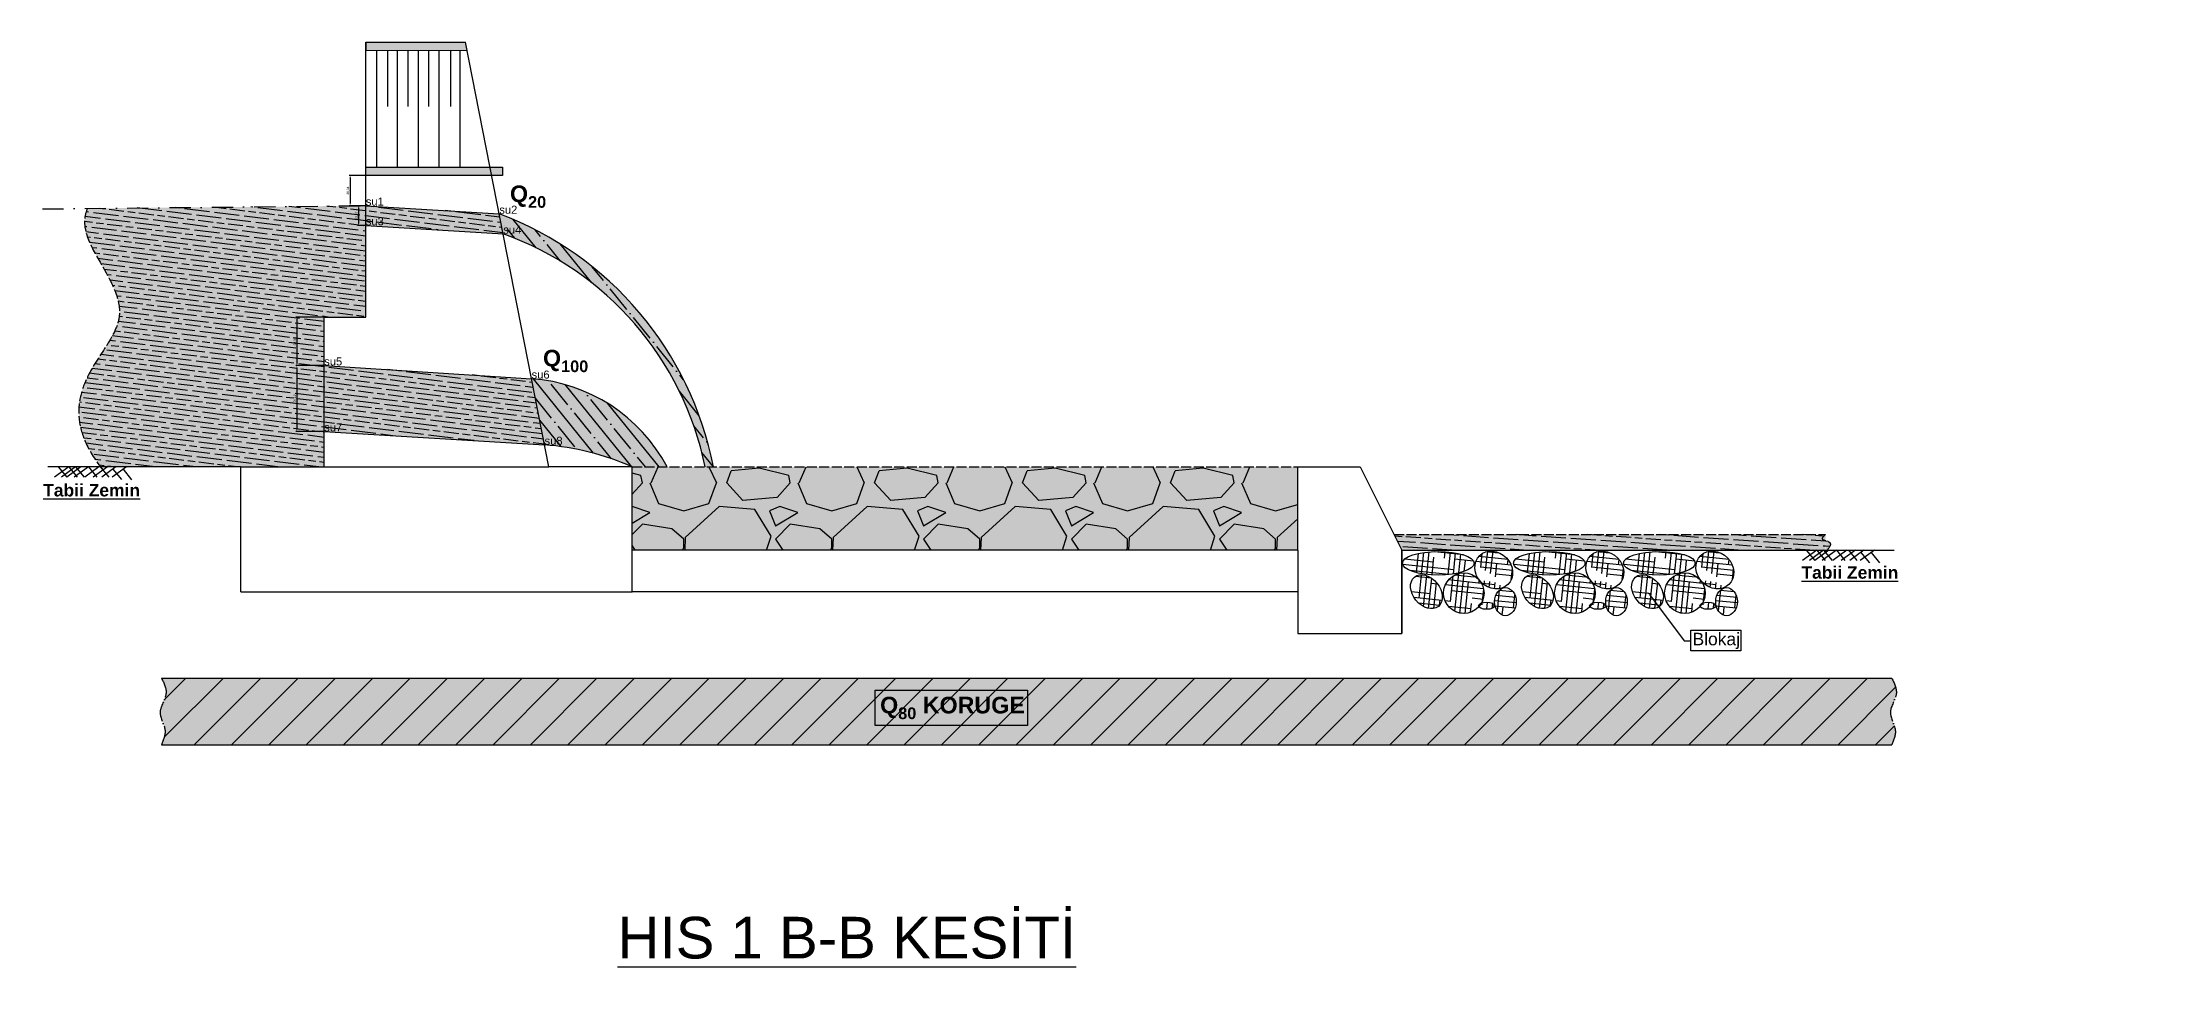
# Model space of a CAD drawing. Header units: millimetres. Extents: x -11403 to 100, y 0 to 6664.
# Drawn here: x -11237 to -8703, y 5553 to 6664 of the extents above; entities that cross this region are included whole.
import ezdxf
from ezdxf import colors
from ezdxf.entities.mleader import LeaderData, LeaderLine
from ezdxf.math import Vec2, Vec3

# ---------------------------------------------------------------- set-up
doc = ezdxf.new("R2010")
doc.units = ezdxf.units.MM
for name, pattern in [('ACAD_ISO02W100', [15, 12, -3]), ('ACAD_ISO04W100', [30, 24, -3, 0, -3]), ('DASHDOTX2', [50.8, 25.4, -12.7, 0, -12.7])]:
    doc.linetypes.add(name, pattern=pattern)
doc.styles.get("Standard").update_dxf_attribs({"font": 'arial.ttf'})
doc.dimstyles.new('ISO-25', dxfattribs={"dimtxt": 2.7855, "dimasz": 2.5, "dimexe": 1.2535, "dimexo": 0.625, "dimtad": 1, "dimtxsty": 'Standard', "dimcen": 2.5, "dimadec": 0, "dimazin": 0, "dimtfac": 1, "dimtmove": 0, "dimatfit": 3, "dimfxl": 1, "dimarcsym": 0})
pattern_1 = [(173, (-19890.50046911011, 4355.258992675015), (2.193648181292656, 17.8658307295438), [30, -6]), (173, (-19883.81397613983, 4360.483053524433), (2.193648181292656, 17.8658307295438), [18, -4.5, 9, -4.5]), (173, (-19874.14984471462, 4365.341506343634), (2.193648181292656, 17.8658307295438), [30, -6])]
pattern_2 = [(129, (-19890.50046911011, 4355.258992675015), (-19.73950742100706, -15.98473793266587), []), (129, (-19888.62308355502, 4373.121123067215), (-19.73950742100706, -15.98473793266587), [31.75, -6.35, 0, -6.35])]
pattern_3 = [(84, (-18970.4094583288, 4275.546910154542), (-3.660191068590137, 25.92461188410374), [101.5999999999999, -50.79999999999996]), (174, (-18970.4094583288, 4275.546910154542), (24.59710040060454, -8.970237002586934), [101.6, -50.8])]
pattern_4 = [(84, (-18836.95430135881, 4275.546910154542), (-3.660191068590137, 25.92461188410374), [101.5999999999999, -50.79999999999995]), (174, (-18836.95430135881, 4275.546910154542), (24.59710040060454, -8.970237002586934), [101.6, -50.8])]
pattern_5 = [(84, (-18704.70228953066, 4275.546910154542), (-3.660191068590137, 25.92461188410374), [101.5999999999999, -50.79999999999995]), (174, (-18704.70228953066, 4275.546910154542), (24.59710040060454, -8.970237002586934), [101.6, -50.8])]

# ---------------------------------------------------------------- blocks, each defined once
blk = doc.blocks.new('*D57')
at = {"color": 0, "lineweight": -2, "transparency": 16777216}
for p, q in [((-10848.7108870407, 6503.504799478004), (-10868.25435558598, 6503.504799478004)), ((-10867.00085558597, 6501.004799478004), (-10867.00085558597, 6469.669717307097)), ((-10848.7108870407, 6467.169717307097), (-10868.25435558598, 6467.169717307097))]:
    blk.add_line(p, q, dxfattribs=at)
at = {"color": 0, "lineweight": 60, "transparency": 16777216}
for points in [[(-10867.41752225264, 6501.004799478004), (-10866.58418891931, 6501.004799478004), (-10867.00085558597, 6503.504799478004)], [(-10867.41752225264, 6469.669717307097), (-10866.58418891931, 6469.669717307097), (-10867.00085558597, 6467.169717307097)]]:
    blk.add_solid(points, dxfattribs=at)
at = {"layer": 'Defpoints', "color": 0, "lineweight": 60, "transparency": 16777216}
for p in [(-10848.0858870407, 6503.504799478004), (-10867.00085558597, 6467.169717307097), (-10848.0858870407, 6467.169717307097)]:
    blk.add_point(p, dxfattribs=at)
at = {"color": 0, "lineweight": 60, "transparency": 16777216, "insert": (-10869.29981568147, 6485.337258392553), "char_height": 2.7855, "attachment_point": 5, "rotation": 90}
blk.add_mtext('36,34', dxfattribs=at)
blk = doc.blocks.new('*D58')
at = {"color": 0, "lineweight": -2, "transparency": 16777216}
for p, q in [((-10898.7108870407, 6333.547036455213), (-10932.16236397396, 6333.547036455213)), ((-10930.90886397396, 6331.047036455213), (-10930.90886397396, 6277.691049623911)), ((-10898.7108870407, 6275.191049623911), (-10932.16236397396, 6275.191049623911))]:
    blk.add_line(p, q, dxfattribs=at)
at = {"color": 0, "lineweight": 60, "transparency": 16777216}
for points in [[(-10931.32553064062, 6331.047036455213), (-10930.49219730729, 6331.047036455213), (-10930.90886397396, 6333.547036455213)], [(-10931.32553064062, 6277.691049623911), (-10930.49219730729, 6277.691049623911), (-10930.90886397396, 6275.191049623911)]]:
    blk.add_solid(points, dxfattribs=at)
at = {"layer": 'Defpoints', "color": 0, "lineweight": 60, "transparency": 16777216}
for p in [(-10898.0858870407, 6333.547036455213), (-10930.90886397396, 6275.191049623911), (-10898.0858870407, 6275.191049623911)]:
    blk.add_point(p, dxfattribs=at)
at = {"color": 0, "lineweight": 60, "transparency": 16777216, "insert": (-10933.20782406945, 6304.369043039564), "char_height": 2.7855, "attachment_point": 5, "rotation": 90}
blk.add_mtext('58,36', dxfattribs=at)
blk = doc.blocks.new('*D67')
at = {"color": 0, "lineweight": -2, "transparency": 16777216}
for p, q in [((-10848.7108870407, 6467.169717307097), (-10857.93033734031, 6467.169717307097)), ((-10856.67683734031, 6464.669717307097), (-10856.67683734031, 6446.001717979449)), ((-10848.7108870407, 6443.501717979449), (-10857.93033734031, 6443.501717979449))]:
    blk.add_line(p, q, dxfattribs=at)
at = {"color": 0, "lineweight": 60, "transparency": 16777216}
for points in [[(-10857.09350400698, 6464.669717307097), (-10856.26017067364, 6464.669717307097), (-10856.67683734031, 6467.169717307097)], [(-10857.09350400698, 6446.001717979449), (-10856.26017067364, 6446.001717979449), (-10856.67683734031, 6443.501717979449)]]:
    blk.add_solid(points, dxfattribs=at)
at = {"layer": 'Defpoints', "color": 0, "lineweight": 60, "transparency": 16777216}
for p in [(-10848.0858870407, 6467.169717307097), (-10856.67683734031, 6443.501717979449), (-10848.0858870407, 6443.501717979449)]:
    blk.add_point(p, dxfattribs=at)
at = {"color": 0, "lineweight": 60, "transparency": 16777216, "insert": (-10858.97579743581, 6455.335717643275), "char_height": 2.7855, "attachment_point": 5, "rotation": 90}
blk.add_mtext('23,67', dxfattribs=at)
blk = doc.blocks.new('*D68')
at = {"color": 0, "lineweight": -2, "transparency": 16777216}
for p, q in [((-10898.7108870407, 6275.191049623911), (-10932.16236397396, 6275.191049623911)), ((-10930.90886397396, 6272.691049623911), (-10930.90886397396, 6198.57045269723)), ((-10898.7108870407, 6196.07045269723), (-10932.16236397396, 6196.07045269723))]:
    blk.add_line(p, q, dxfattribs=at)
at = {"color": 0, "lineweight": 60, "transparency": 16777216}
for points in [[(-10931.32553064063, 6272.691049623911), (-10930.4921973073, 6272.691049623911), (-10930.90886397396, 6275.191049623911)], [(-10931.32553064063, 6198.57045269723), (-10930.4921973073, 6198.57045269723), (-10930.90886397396, 6196.07045269723)]]:
    blk.add_solid(points, dxfattribs=at)
at = {"layer": 'Defpoints', "color": 0, "lineweight": 60, "transparency": 16777216}
for p in [(-10898.0858870407, 6275.191049623911), (-10930.90886397396, 6196.07045269723), (-10898.0858870407, 6196.07045269723)]:
    blk.add_point(p, dxfattribs=at)
at = {"color": 0, "lineweight": 60, "transparency": 16777216, "insert": (-10933.20782406946, 6235.630751160573), "char_height": 2.7855, "attachment_point": 5, "rotation": 90}
blk.add_mtext('79,12', dxfattribs=at)

msp = doc.modelspace()

# ---------------------------------------------------------------- hatches: boundary and pattern name
at = {"transparency": 33554559}
h = msp.add_hatch(color=256, dxfattribs=at)
h.dxf.hatch_style = 1
h.paths.add_polyline_path([(-10728.0858870407, 6663.547036455209), (-10848.0858870407, 6663.547036455209), (-10848.0858870407, 6653.547036455209), (-10726.18073777377, 6653.830775193904)])
h = msp.add_hatch(color=256, dxfattribs=at)
h.dxf.hatch_style = 1
h.paths.add_polyline_path([(-10698.66584057458, 6513.504799478001), (-10848.0858870407, 6513.547036455209), (-10848.0858870407, 6503.504799478001), (-10696.70505626085, 6503.504799478001)])
h.paths.add_polyline_path([(-10683.66584057458, 6513.504799478001), (-10698.66584057458, 6513.504799478001), (-10696.70505626085, 6503.504799478001), (-10683.66584057458, 6503.504799478001)])
at = {"transparency": 33554457}
h = msp.add_hatch(color=256, dxfattribs=at)
h.dxf.hatch_style = 1
h.set_gradient(color1=(0, 255, 255), color2=(0, 255, 255), tint=1, name='INVSPHERICAL')
edge = h.paths.add_edge_path()
edge.add_line((-10898.0858870407, 6333.547036455209), (-10848.0858870407, 6333.547036455209))
edge.add_line((-10848.0858870407, 6333.547036455209), (-10848.0858870407, 6467.169717307093))
edge.add_line((-10848.0858870407, 6467.169717307093), (-11182.55431444566, 6463.912553330416))
edge.add_spline(control_points=[(-11182.73972070643, 6463.385917737165), (-11201.32487557318, 6423.212144646412), (-11072.23755860328, 6331.993775632847), (-11233.2148187125, 6240.990150698157), (-11166.91261061641, 6153.547036455209)], knot_values=[0, 0, 0, 0, 1, 1.977038276161033, 1.977038276161033, 1.977038276161033, 1.977038276161033], degree=3, periodic=0)
edge.add_line((-11166.9126106164, 6153.547036455209), (-10998.08588704069, 6153.547036455209))
edge.add_line((-10998.0858870407, 6153.547036455209), (-10898.0858870407, 6153.547036455209))
edge.add_line((-10898.0858870407, 6153.547036455209), (-10898.0858870407, 6333.547036455209))
h.paths.add_polyline_path([(-10898.64864283878, 6348.903655616748), (-10847.30143956457, 6348.903655616748), (-10847.30143956457, 6400.421390950991), (-10898.64864283878, 6400.421390950991)], flags=9)
at = {"transparency": 33554559}
h = msp.add_hatch(dxfattribs=at)
h.set_pattern_fill('GOST_WOOD', color=256, scale=3, angle=83.00000000000001)
h.set_pattern_definition(pattern_1)
edge = h.paths.add_edge_path()
edge.add_spline(control_points=[(-11182.73972070643, 6463.385917737165), (-11201.32487557318, 6423.212144646412), (-11072.23755860328, 6331.993775632847), (-11233.2148187125, 6240.990150698157), (-11166.91261061641, 6153.547036455209)], knot_values=[0, 0, 0, 0, 1, 1.977038276161033, 1.977038276161033, 1.977038276161033, 1.977038276161033], degree=3, periodic=0)
edge.add_line((-11166.9126106164, 6153.547036455209), (-10998.08588704069, 6153.547036455209))
edge.add_line((-10998.0858870407, 6153.547036455209), (-10898.0858870407, 6153.547036455209))
edge.add_line((-10898.0858870407, 6153.547036455209), (-10898.0858870407, 6333.547036455209))
edge.add_line((-10898.0858870407, 6333.547036455209), (-10848.0858870407, 6333.547036455209))
edge.add_line((-10848.0858870407, 6333.547036455209), (-10848.0858870407, 6467.169717307093))
edge.add_line((-10848.0858870407, 6467.169717307093), (-11182.55431444566, 6463.912553330416))
h.paths.add_polyline_path([(-10898.64864283878, 6348.903655616748), (-10847.30143956457, 6348.903655616748), (-10847.30143956457, 6400.421390950991), (-10898.64864283878, 6400.421390950991)], flags=9)
h = msp.add_hatch(dxfattribs=at)
h.set_pattern_fill('GOST_WOOD', color=256, scale=3, angle=83.00000000000001)
h.set_pattern_definition(pattern_1)
h.paths.add_polyline_path([(-10633.25442371228, 6179.906573480297), (-10648.84324437914, 6259.409558881262), (-10898.0858870407, 6275.191049623907), (-10898.0858870407, 6196.031105077382)])
h.paths.add_polyline_path([(-10848.0858870407, 6467.169717307093), (-10848.0858870407, 6443.501717979445), (-10682.96850322648, 6433.448379002729), (-10687.66536052779, 6457.402351239374)])
at = {"transparency": 33554457}
h = msp.add_hatch(color=256, dxfattribs=at)
h.dxf.hatch_style = 1
h.set_gradient(color1=(0, 255, 255), color2=(0, 255, 255), tint=1, name='INVSPHERICAL')
h.paths.add_polyline_path([(-10633.25442371228, 6179.906573480297), (-10648.84324437914, 6259.409558881262), (-10898.0858870407, 6275.191049623907), (-10898.0858870407, 6196.031105077382)])
h.paths.add_polyline_path([(-10848.0858870407, 6467.169717307093), (-10848.0858870407, 6443.501717979445), (-10682.96850322648, 6433.448379002729), (-10687.66536052779, 6457.402351239374)])
at = {"transparency": 33554559}
h = msp.add_hatch(dxfattribs=at)
h.set_pattern_fill('ANSI35', color=256, scale=4, angle=84)
h.set_pattern_definition(pattern_2)
h.paths.add_polyline_path([(-10440.36412303685, 6153.547036455209), (-10430.35106768433, 6153.547036455209, 0.2604039543517528), (-10687.66536052779, 6457.402351239376), (-10682.96850322648, 6433.448379002731, -0.2628567240258943)])
at = {"transparency": 33554457}
h = msp.add_hatch(color=256, dxfattribs=at)
h.dxf.hatch_style = 1
h.set_gradient(color1=(0, 255, 255), color2=(0, 255, 255), tint=1, name='INVSPHERICAL')
h.paths.add_polyline_path([(-10687.66536052779, 6457.402351239376), (-10682.96850322648, 6433.448379002731, -0.2628567240258937), (-10440.36412303685, 6153.547036455209), (-10430.35106768433, 6153.547036455209, 0.2604039543517531)])
h = msp.add_hatch(color=256, dxfattribs=at)
h.dxf.hatch_style = 1
h.set_gradient(color1=(0, 255, 255), color2=(0, 255, 255), tint=1, name='INVSPHERICAL')
h.paths.add_polyline_path([(-10528.0858870407, 6153.547036455209), (-10486.02911000073, 6153.547036455209, 0.2583633232999991), (-10648.84324437914, 6259.409558881262), (-10633.25442371228, 6179.906573480298, -0.08927184884544287)])
h.paths.add_polyline_path([(-10528.0858870407, 6153.547036455209), (-10528.0858870407, 6053.547036455209), (-9728.085887040696, 6053.547036455209), (-9728.085887040696, 6153.547036455209)])
at = {"transparency": 33554559}
h = msp.add_hatch(dxfattribs=at)
h.set_pattern_fill('ANSI35', color=256, scale=4, angle=84)
h.set_pattern_definition(pattern_2)
h.paths.add_polyline_path([(-10528.0858870407, 6153.547036455209), (-10486.02911000073, 6153.547036455209, 0.2583633232999996), (-10648.84324437914, 6259.409558881262), (-10633.25442371228, 6179.906573480297, -0.08927184884544384)])
at = {"transparency": 33554457}
h = msp.add_hatch(dxfattribs=at)
h.set_pattern_fill('GRAVEL', color=256, scale=7)
h.set_pattern_definition([(228.0127875, (-19762.4844691101, 4533.058992675015), (-1422.400000111707, -1600.199999900725), [23.9205008, -2368.13385476955]), (184.969741, (-19778.4864691101, 4515.278992675016), (2133.599999155836, 177.8000101288547), [41.04833039999996, -4063.783422546678]), (132.5104471, (-19819.3804691101, 4511.722992675015), (1778.000000750924, -1955.799999317217), [28.9437064, -2865.430595587]), (267.273689, (-19888.72246911011, 4467.272992675015), (177.8000003723807, 3555.999999981319), [37.38031639999997, -3700.650619801658]), (292.83365418, (-19890.50046911011, 4429.934992675016), (-889.0000000744386, 2133.599999968882), [36.65435899999997, -3628.786542174078]), (357.2736889999999, (-19876.2764691101, 4396.152992675015), (-3555.999999981319, 177.800000372381), [37.38031639999997, -3700.650619801658]), (37.69424047, (-19838.9384691101, 4394.374992675015), (-2311.399999897513, -1778.000000133029), [49.4335562, -4893.918071997291]), (72.25532837, (-19799.82246911011, 4424.600992675016), (1244.60000033455, 3911.59999989352), [46.6703664, -4620.36796213335]), (121.42956562, (-19785.5984691101, 4469.050992675016), (-1422.400000201818, 2311.399999875821), [37.50691, -3713.188198909841]), (175.2363583, (-19805.1564691101, 4501.054992675015), (1955.799999971967, -177.8000003072479), [42.81992959999997, -2098.175586499998]), (222.3974378, (-19847.82846911011, 4504.610992675016), (-2133.599999931726, -1955.80000007448), [55.3754544, -5482.17407585239]), (138.81407483, (-19712.7004691101, 4465.494992675016), (-1244.599999925346, 1066.800000086743), [18.9003178, -1871.13960770408]), (171.4692344, (-19726.9244691101, 4477.940992675016), (2311.400000062276, -355.599999596614), [35.9577386, -3559.8247297928]), (225, (-19762.4844691101, 4483.274992675016), (-2.486899575160351e-14, -177.8000000000168), [25.1446538, -226.30251758996]), (203.19859051, (-19774.93046911011, 4504.610992675016), (889.0000000242263, 355.5999999376534), [13.54089239999999, -1340.543565822579]), (291.80140949, (-19787.3764691101, 4499.276992675015), (-177.8000000372047, 533.3999999876011), [19.1495934, -938.3327093]), (30.96375653, (-19780.2644691101, 4481.496992675015), (533.4000000130468, 355.5999999804787), [31.10237619999998, -1005.6408707037]), (161.56505118, (-19753.5944691101, 4497.498992675015), (355.6000000092808, -177.7999999813627), [22.4900998, -539.76286817796]), (16.389540334, (-19890.50046911011, 4499.276992675015), (1778.00000000001, 533.400000000017), [31.50616, -3119.11786707773]), (70.34617594, (-19860.2744691101, 4508.166992675016), (-711.2000000650521, -1955.799999976929), [26.4319258, -2616.755097474]), (293.19859051, (-19753.5944691101, 4533.058992675015), (-355.5999999379284, 889.00000002487), [27.08160699999998, -1327.002851222579]), (343.6104596700001, (-19742.92646911011, 4508.166992675016), (-1778.00000003726, 533.3999998756001), [31.50615999999998, -3119.117867077798]), (339.44395478, (-19890.50046911011, 4389.040992675015), (-888.9999999999903, 355.6000000000147), [30.38246399999998, -1488.741401917419]), (294.7751406, (-19862.05246911011, 4378.372992675016), (-889.0000010581851, 1955.799999518908), [25.4570484, -2520.2515366504]), (66.80140949, (-19751.8164691101, 4355.258992675015), (355.5999999441609, 889.0000000223512), [27.081607, -1327.00285122258]), (17.35402464, (-19741.14846911011, 4380.150992675015), (-2311.399999954011, -711.2000001492725), [29.80479180000001, -2950.666318614]), (69.44395478, (-19838.9384691101, 4355.258992675015), (-355.6000000061923, -888.9999999975242), [15.191232, -1503.93263391742]), (101.309932474, (-19762.4844691101, 4355.258992675015), (-177.800000000028, 711.2000000000259), [9.066022, -897.5396475168201]), (165.963756532, (-19764.2624691101, 4364.148992675016), (533.3999999999659, -177.7999999999905), [36.65435900000001, -696.43382123483]), (186.00900596, (-19799.82246911011, 4373.038992675016), (1777.999999990576, 177.8000000930547), [33.96868999999996, -3362.895540433588]), (303.69006753, (-19780.2644691101, 4465.494992675016), (-177.8000000247078, 355.5999999876591), [25.6426716, -615.4243451776]), (353.15722659, (-19766.04046911011, 4444.158992675016), (3022.600000018598, -355.5999998417576), [44.7689732, -4432.12063455217]), (60.9453959, (-19721.5904691101, 4438.824992675016), (-711.200000019578, -1244.599999988818), [18.3055768, -1812.2574622677]), (90, (-19712.7004691101, 4454.826992675015), (-177.8, 177.8), [10.668, -167.132]), (120.25643716, (-19803.3784691101, 4378.372992675016), (711.1999999130015, -1244.600000049686), [24.7006872, -2445.375854124]), (48.01278749999999, (-19815.82446911011, 4399.708992675016), (1422.400000117274, 1600.199999895714), [47.84100160000001, -2344.21335396955]), (0, (-19783.82046911011, 4435.268992675015), (177.8, 177.8), [46.228, -131.572]), (325.3048465, (-19737.5924691101, 4435.268992675015), (1778.000000673507, -1244.59999903782), [28.1126692, -2783.1521706898]), (254.0546040999999, (-19714.4784691101, 4419.266992675015), (-177.799999987579, -711.2000000031322), [25.8880356, -1268.51550271404]), (207.64597536, (-19721.5904691101, 4394.374992675015), (-3378.200000124134, -1777.999999764153), [42.15015699999996, -4172.872509605656]), (175.42607874, (-19758.92846911011, 4374.816992675015), (-2311.399999999918, 177.7999999999635), [44.59206219999999, -4414.6092519368])])
h.paths.add_polyline_path([(-9728.085887040696, 6153.547036455209), (-10528.0858870407, 6153.547036455209), (-10528.0858870407, 6053.547036455209), (-9728.085887040696, 6053.547036455209)])
at = {"transparency": 33554559}
h = msp.add_hatch(dxfattribs=at)
h.set_pattern_fill('GOST_WOOD', color=256, scale=3, angle=86)
h.set_pattern_definition([(176, (-17772.42027362535, 2539.042753317412), (1.255616527394259, 17.95615290467683), [29.99999999999999, -5.999999999999997]), (176, (-17766.01635048132, 2544.609598776506), (1.255616527394259, 17.95615290467683), [17.99999999999999, -4.499999999999997, 8.999999999999995, -4.499999999999997]), (176, (-17756.61973518652, 2549.967174814367), (1.255616527394259, 17.95615290467683), [29.99999999999999, -5.999999999999997])])
edge = h.paths.add_edge_path()
edge.add_spline(control_points=[(-9094.053038111444, 6053.547036455209), (-9090.622134713725, 6053.5851456087), (-9082.803537131382, 6065.183384623832), (-9102.16264247508, 6065.311711337158), (-9096.053422447145, 6070.325674047073), (-9093.78054055696, 6072.191075029412)], knot_values=[0, 0, 0, 5.401545877248282e-11, 10.28559075904116, 21.28904568330741, 27.80816692049651, 27.80816692049651, 27.80816692049651, 27.80816692049651], degree=3, periodic=0)
edge.add_line((-9093.78054055696, 6072.191075029412), (-9612.407906327797, 6072.191075029412))
edge.add_line((-9612.407906327797, 6072.191075029412), (-9603.085887040696, 6053.547036455209))
edge.add_line((-9603.085887040696, 6053.547036455209), (-9094.053038111411, 6053.547036455209))
at = {"transparency": 33554457}
h = msp.add_hatch(color=256, dxfattribs=at)
h.dxf.hatch_style = 1
h.set_gradient(color1=(0, 255, 255), color2=(0, 255, 255), tint=1, name='INVSPHERICAL')
edge = h.paths.add_edge_path()
edge.add_spline(control_points=[(-9094.053038111444, 6053.547036455209), (-9090.622134713725, 6053.5851456087), (-9082.803537131382, 6065.183384623832), (-9102.16264247508, 6065.311711337158), (-9096.053422447145, 6070.325674047073), (-9093.78054055696, 6072.191075029412)], knot_values=[0, 0, 0, 5.401545877248282e-11, 10.28559075904116, 21.28904568330741, 27.80816692049651, 27.80816692049651, 27.80816692049651, 27.80816692049651], degree=3, periodic=0)
edge.add_line((-9093.78054055696, 6072.191075029412), (-9612.407906327797, 6072.191075029412))
edge.add_line((-9612.407906327797, 6072.191075029412), (-9603.085887040696, 6053.547036455209))
edge.add_line((-9603.085887040696, 6053.547036455209), (-9094.053038111411, 6053.547036455209))
at = {"transparency": 33554559}
h = msp.add_hatch(dxfattribs=at)
h.set_pattern_fill('HOUND', color=256, scale=4, angle=84)
h.set_pattern_definition(pattern_3)
edge = h.paths.add_edge_path(flags=17)
edge.add_ellipse((-9559.264959656502, 6037.824378175013), major_axis=(43.04010888329503, 2.27373675443232e-13), ratio=0.3302597417279414, start_angle=0, end_angle=360)
edge = h.paths.add_edge_path(flags=17)
edge.add_ellipse((-9573.50493502806, 6003.677923628427), major_axis=(-14.33659162541726, 17.61214770780276), ratio=0.7184269607834277, start_angle=0, end_angle=360)
edge = h.paths.add_edge_path(flags=17)
edge.add_arc((-9528.591768301092, 6001.9496733015), 24.3462748365433, 0, 180)
edge.add_arc((-9528.591768301092, 6001.9496733015), 24.3462748365433, 180, 318.1504059037597)
edge.add_ellipse((-9500.993771714522, 5986.846947583976), major_axis=(9.818524152444668, 0), ratio=0.4353167092510102, start_angle=130.0673063182486, end_angle=195.4768977685181, ccw=False)
edge.add_arc((-9528.591768301092, 6001.9496733015), 24.3462748365433, 330.92343433, 360)
edge = h.paths.add_edge_path()
edge.add_arc((-9528.591768301092, 6001.9496733015), 24.34627483654368, 0, 40.83999141571047, ccw=False)
edge.add_arc((-9528.591768301092, 6001.9496733015), 24.34627483654349, -180, 0, ccw=False)
edge.add_arc((-9528.591768301092, 6001.9496733015), 24.3462748365433, 101.55698065955852, 180, ccw=False)
edge.add_ellipse((-9559.264959656502, 6037.824378175013), major_axis=(43.04010888329503, 2.27373675443232e-13), ratio=0.3302597417279414, start_angle=0, end_angle=360)
edge.add_arc((-9528.591768301092, 6001.9496733015), 24.34627483654368, 40.83999141571093, 101.55698065955829, ccw=False)
edge.add_ellipse((-9492.567557699818, 6029.779222601304), major_axis=(16.92839480524708, -17.38149804038039), ratio=0.8727511828794214, start_angle=0, end_angle=261.10305569522524, ccw=False)
edge.add_ellipse((-9492.567557699818, 6029.779222601304), major_axis=(16.92839480524708, -17.38149804038039), ratio=0.8727511828794214, start_angle=261.10305569522524, end_angle=360, ccw=False)
edge = h.paths.add_edge_path(flags=16)
edge.add_ellipse((-9492.567557699818, 6029.779222601304), major_axis=(16.92839480524708, -17.38149804038039), ratio=0.8727511828794214, start_angle=261.10305569522524, end_angle=265.77962016090964, ccw=False)
edge.add_arc((-9528.591768301092, 6001.9496733015), 24.34627483654331, 40.83999141570887, 180)
edge.add_arc((-9528.591768301092, 6001.9496733015), 24.3462748365433, 180, 318.1504059037597)
edge.add_ellipse((-9500.993771714522, 5986.846947583976), major_axis=(9.818524152444668, 0), ratio=0.4353167092510102, start_angle=130.0673063182479, end_angle=195.4768977685181, ccw=False)
edge.add_arc((-9528.591768301092, 6001.949673301499), 24.34627483654301, 330.9234343300024, 360.0000000000016)
edge.add_arc((-9528.591768301092, 6001.9496733015), 24.3462748365433, 1.070188524752892e-12, 36.18671045129889)
edge = h.paths.add_edge_path(flags=17)
edge.add_ellipse((-9500.993771714522, 5986.846947583976), major_axis=(9.818524152444668, 0), ratio=0.4353167092510102, start_angle=195.4768977685181, end_angle=490.067306318248)
edge.add_arc((-9528.591768301092, 6001.9496733015), 24.34627483654367, 318.1504059037593, 330.9234343300532, ccw=False)
edge = h.paths.add_edge_path()
edge.add_ellipse((-9478.569138510822, 5991.710663191414), major_axis=(0, 16.84892801902341), ratio=0.7705354325211711, start_angle=0, end_angle=360)
h.paths.add_polyline_path([(-8968.686264744694, 5994.673971670069), (-8968.686264744694, 6051.290615599127), (-9009.900453012087, 6051.290615599127), (-9009.900453012087, 5994.673971670069)], flags=9)
h = msp.add_hatch(dxfattribs=at)
h.set_pattern_fill('HOUND', color=256, scale=4, angle=84)
h.set_pattern_definition(pattern_3)
edge = h.paths.add_edge_path()
edge.add_ellipse((-9559.264959656502, 6037.824378175013), major_axis=(43.04010888329503, 2.27373675443232e-13), ratio=0.3302597417279414, start_angle=0, end_angle=360)
h = msp.add_hatch(dxfattribs=at)
h.set_pattern_fill('HOUND', color=256, scale=4, angle=84)
h.set_pattern_definition(pattern_4)
edge = h.paths.add_edge_path(flags=17)
edge.add_ellipse((-9425.80980268652, 6037.824378175013), major_axis=(43.04010888329503, 2.27373675443232e-13), ratio=0.3302597417279414, start_angle=0, end_angle=360)
edge = h.paths.add_edge_path(flags=17)
edge.add_ellipse((-9440.049778058077, 6003.677923628427), major_axis=(-14.33659162541726, 17.61214770780276), ratio=0.7184269607834277, start_angle=0, end_angle=360)
edge = h.paths.add_edge_path(flags=17)
edge.add_arc((-9395.136611331109, 6001.9496733015), 24.3462748365433, 0, 180)
edge.add_arc((-9395.136611331109, 6001.9496733015), 24.3462748365433, 180, 318.1504059037597)
edge.add_ellipse((-9367.538614744539, 5986.846947583976), major_axis=(9.818524152444668, 0), ratio=0.4353167092510102, start_angle=130.0673063182486, end_angle=195.4768977685181, ccw=False)
edge.add_arc((-9395.136611331109, 6001.9496733015), 24.3462748365433, 330.92343433, 360)
edge = h.paths.add_edge_path()
edge.add_arc((-9395.136611331109, 6001.9496733015), 24.34627483654368, 0, 40.83999141571047, ccw=False)
edge.add_arc((-9395.136611331109, 6001.9496733015), 24.34627483654349, -180, 0, ccw=False)
edge.add_arc((-9395.136611331109, 6001.9496733015), 24.3462748365433, 101.55698065955852, 180, ccw=False)
edge.add_ellipse((-9425.80980268652, 6037.824378175013), major_axis=(43.04010888329503, 2.27373675443232e-13), ratio=0.3302597417279414, start_angle=0, end_angle=360)
edge.add_arc((-9395.136611331109, 6001.9496733015), 24.34627483654368, 40.83999141571093, 101.55698065955829, ccw=False)
edge.add_ellipse((-9359.112400729835, 6029.779222601304), major_axis=(16.92839480524708, -17.38149804038039), ratio=0.8727511828794214, start_angle=0, end_angle=261.10305569522524, ccw=False)
edge.add_ellipse((-9359.112400729835, 6029.779222601304), major_axis=(16.92839480524708, -17.38149804038039), ratio=0.8727511828794214, start_angle=261.10305569522524, end_angle=360, ccw=False)
edge = h.paths.add_edge_path(flags=16)
edge.add_ellipse((-9359.112400729835, 6029.779222601304), major_axis=(16.92839480524708, -17.38149804038039), ratio=0.8727511828794214, start_angle=261.10305569522524, end_angle=265.77962016090964, ccw=False)
edge.add_arc((-9395.136611331109, 6001.9496733015), 24.34627483654331, 40.83999141570887, 180)
edge.add_arc((-9395.136611331109, 6001.9496733015), 24.3462748365433, 180, 318.1504059037597)
edge.add_ellipse((-9367.538614744539, 5986.846947583976), major_axis=(9.818524152444668, 0), ratio=0.4353167092510102, start_angle=130.0673063182479, end_angle=195.4768977685181, ccw=False)
edge.add_arc((-9395.136611331109, 6001.949673301499), 24.34627483654301, 330.9234343300024, 360.0000000000016)
edge.add_arc((-9395.136611331109, 6001.9496733015), 24.3462748365433, 1.070188524752892e-12, 36.18671045129889)
edge = h.paths.add_edge_path(flags=17)
edge.add_ellipse((-9367.538614744539, 5986.846947583976), major_axis=(9.818524152444668, 0), ratio=0.4353167092510102, start_angle=195.4768977685181, end_angle=490.067306318248)
edge.add_arc((-9395.136611331109, 6001.9496733015), 24.34627483654367, 318.1504059037593, 330.9234343300532, ccw=False)
edge = h.paths.add_edge_path()
edge.add_ellipse((-9345.113981540839, 5991.710663191414), major_axis=(0, 16.84892801902341), ratio=0.7705354325211711, start_angle=0, end_angle=360)
h.paths.add_polyline_path([(-8835.23110777471, 5994.673971670069), (-8835.23110777471, 6051.290615599127), (-8876.445296042104, 6051.290615599127), (-8876.445296042104, 5994.673971670069)], flags=9)
h = msp.add_hatch(dxfattribs=at)
h.set_pattern_fill('HOUND', color=256, scale=4, angle=84)
h.set_pattern_definition(pattern_4)
edge = h.paths.add_edge_path()
edge.add_ellipse((-9425.80980268652, 6037.824378175013), major_axis=(43.04010888329503, 2.27373675443232e-13), ratio=0.3302597417279414, start_angle=0, end_angle=360)
h = msp.add_hatch(dxfattribs=at)
h.set_pattern_fill('HOUND', color=256, scale=4, angle=84)
h.set_pattern_definition(pattern_5)
edge = h.paths.add_edge_path(flags=17)
edge.add_ellipse((-9293.557790858365, 6037.824378175013), major_axis=(43.04010888329503, 2.27373675443232e-13), ratio=0.3302597417279414, start_angle=0, end_angle=360)
edge = h.paths.add_edge_path(flags=17)
edge.add_ellipse((-9307.797766229924, 6003.677923628427), major_axis=(-14.33659162541726, 17.61214770780276), ratio=0.7184269607834277, start_angle=0, end_angle=360)
edge = h.paths.add_edge_path(flags=17)
edge.add_arc((-9262.884599502955, 6001.9496733015), 24.3462748365433, 0, 180)
edge.add_arc((-9262.884599502955, 6001.9496733015), 24.3462748365433, 180, 318.1504059037597)
edge.add_ellipse((-9235.286602916385, 5986.846947583976), major_axis=(9.818524152444668, 0), ratio=0.4353167092510102, start_angle=130.0673063182486, end_angle=195.4768977685181, ccw=False)
edge.add_arc((-9262.884599502955, 6001.9496733015), 24.3462748365433, 330.92343433, 360)
edge = h.paths.add_edge_path()
edge.add_arc((-9262.884599502955, 6001.9496733015), 24.34627483654368, 0, 40.83999141571047, ccw=False)
edge.add_arc((-9262.884599502955, 6001.9496733015), 24.34627483654349, -180, 0, ccw=False)
edge.add_arc((-9262.884599502955, 6001.9496733015), 24.3462748365433, 101.55698065955852, 180, ccw=False)
edge.add_ellipse((-9293.557790858365, 6037.824378175013), major_axis=(43.04010888329503, 2.27373675443232e-13), ratio=0.3302597417279414, start_angle=0, end_angle=360)
edge.add_arc((-9262.884599502955, 6001.9496733015), 24.34627483654368, 40.83999141571093, 101.55698065955829, ccw=False)
edge.add_ellipse((-9226.860388901681, 6029.779222601304), major_axis=(16.92839480524708, -17.38149804038039), ratio=0.8727511828794214, start_angle=0, end_angle=261.10305569522524, ccw=False)
edge.add_ellipse((-9226.860388901681, 6029.779222601304), major_axis=(16.92839480524708, -17.38149804038039), ratio=0.8727511828794214, start_angle=261.10305569522524, end_angle=360, ccw=False)
edge = h.paths.add_edge_path(flags=16)
edge.add_ellipse((-9226.860388901681, 6029.779222601304), major_axis=(16.92839480524708, -17.38149804038039), ratio=0.8727511828794214, start_angle=261.10305569522524, end_angle=265.77962016090964, ccw=False)
edge.add_arc((-9262.884599502955, 6001.9496733015), 24.34627483654331, 40.83999141570887, 180)
edge.add_arc((-9262.884599502955, 6001.9496733015), 24.3462748365433, 180, 318.1504059037597)
edge.add_ellipse((-9235.286602916385, 5986.846947583976), major_axis=(9.818524152444668, 0), ratio=0.4353167092510102, start_angle=130.0673063182479, end_angle=195.4768977685181, ccw=False)
edge.add_arc((-9262.884599502955, 6001.949673301499), 24.34627483654301, 330.9234343300024, 360.0000000000016)
edge.add_arc((-9262.884599502955, 6001.9496733015), 24.3462748365433, 1.070188524752892e-12, 36.18671045129889)
edge = h.paths.add_edge_path(flags=17)
edge.add_ellipse((-9235.286602916385, 5986.846947583976), major_axis=(9.818524152444668, 0), ratio=0.4353167092510102, start_angle=195.4768977685181, end_angle=490.067306318248)
edge.add_arc((-9262.884599502955, 6001.9496733015), 24.34627483654367, 318.1504059037593, 330.9234343300532, ccw=False)
edge = h.paths.add_edge_path()
edge.add_ellipse((-9212.861969712685, 5991.710663191414), major_axis=(0, 16.84892801902341), ratio=0.7705354325211711, start_angle=0, end_angle=360)
h.paths.add_polyline_path([(-8702.979095946557, 5994.673971670069), (-8702.979095946557, 6051.290615599127), (-8744.19328421395, 6051.290615599127), (-8744.19328421395, 5994.673971670069)], flags=9)
h = msp.add_hatch(dxfattribs=at)
h.set_pattern_fill('HOUND', color=256, scale=4, angle=84)
h.set_pattern_definition(pattern_5)
edge = h.paths.add_edge_path()
edge.add_ellipse((-9293.557790858365, 6037.824378175013), major_axis=(43.04010888329503, 2.27373675443232e-13), ratio=0.3302597417279414, start_angle=0, end_angle=360)
at = {"transparency": 33554508}
h = msp.add_hatch(dxfattribs=at)
h.set_pattern_fill('ANSI31', color=256, scale=10)
h.set_pattern_definition([(45, (-17772.42027362535, 4355.258992675015), (-22.45064030267288, 22.45064030267288), [])])
edge = h.paths.add_edge_path()
edge.add_spline(control_points=[(-9014.281581711744, 5819.856505771761), (-9011.873817447788, 5825.678212572991), (-9006.47390773283, 5838.73459503708), (-9021.662059123479, 5859.386859779871), (-9004.458569957646, 5880.046369078513), (-9011.259896951648, 5893.762652925013), (-9014.281581711744, 5899.856505771761)], knot_values=[0, 0, 0, 0, 17.95921756755712, 40.27726254922798, 64.12327861915205, 83.18729020758543, 83.18729020758543, 83.18729020758543, 83.18729020758543], degree=3, periodic=0)
edge.add_line((-9014.281581711744, 5899.856505771761), (-11093.59977068486, 5899.856505771761))
edge.add_spline(control_points=[(-11093.59977068486, 5899.856505771761), (-11090.57808592476, 5893.762652925013), (-11083.77675893076, 5880.046369078513), (-11100.9802480966, 5859.38685977987), (-11085.79209670594, 5838.73459503708), (-11091.1920064209, 5825.678212572991), (-11093.59977068486, 5819.856505771761)], knot_values=[0, 0, 0, 0, 19.06401158843338, 42.91002765835745, 65.2280726400283, 83.18729020758542, 83.18729020758542, 83.18729020758542, 83.18729020758542], degree=3, periodic=0)
edge.add_line((-11093.59977068486, 5819.856505771761), (-9014.281581711744, 5819.856505771761))
at = {"transparency": 33554457}
h = msp.add_hatch(color=256, dxfattribs=at)
h.dxf.hatch_style = 1
h.set_gradient(color1=(0, 255, 255), color2=(0, 255, 255), tint=1, name='INVSPHERICAL')
edge = h.paths.add_edge_path()
edge.add_spline(control_points=[(-9014.281581711744, 5819.856505771761), (-9011.873817447788, 5825.678212572991), (-9006.47390773283, 5838.73459503708), (-9021.662059123479, 5859.386859779872), (-9004.458569957646, 5880.046369078513), (-9011.259896951648, 5893.762652925013), (-9014.281581711744, 5899.856505771761)], knot_values=[0, 0, 0, 0, 17.95921756755712, 40.27726254922798, 64.12327861915205, 83.18729020758543, 83.18729020758543, 83.18729020758543, 83.18729020758543], degree=3, periodic=0)
edge.add_line((-9014.281581711744, 5899.856505771761), (-11093.59977068486, 5899.856505771761))
edge.add_spline(control_points=[(-11093.59977068486, 5899.856505771761), (-11090.57808592476, 5893.762652925012), (-11083.77675893076, 5880.046369078513), (-11100.9802480966, 5859.386859779868), (-11085.79209670594, 5838.73459503708), (-11091.1920064209, 5825.678212572991), (-11093.59977068486, 5819.856505771761)], knot_values=[0, 0, 0, 0, 19.06401158843338, 42.91002765835745, 65.2280726400283, 83.18729020758542, 83.18729020758542, 83.18729020758542, 83.18729020758542], degree=3, periodic=0)
edge.add_line((-11093.59977068486, 5819.856505771761), (-9014.281581711744, 5819.856505771761))
h.paths.add_polyline_path([(-10236.22419114337, 5841.556466631204), (-10053.13428061131, 5841.556466631204), (-10053.13428061131, 5887.633319746256), (-10236.22419114337, 5887.633319746256)], flags=24)

# ---------------------------------------------------------------- linework, layer by layer
for p, q in [((-10848.0858870407, 6513.547036455209), (-10848.0858870407, 6663.547036455209)), ((-10848.0858870407, 6663.547036455209), (-10728.0858870407, 6663.547036455209)), ((-10848.0858870407, 6663.547036455209), (-10848.0858870407, 6653.547036455209)), ((-10848.0858870407, 6653.547036455209), (-10726.18073777377, 6653.830775193904)), ((-10848.0858870407, 6513.547036455209), (-10848.0858870407, 6653.547036455209)), ((-10835.20523009556, 6653.577016660124), (-10835.20523009556, 6513.569192128377)), ((-10822.19087627442, 6653.577016660124), (-10822.19087627442, 6586.351001019629)), ((-10810.20523009556, 6653.577016660124), (-10810.20523009556, 6513.569192128377)), ((-10797.45862407068, 6653.577016660124), (-10797.45862407068, 6586.351001019629)), ((-10785.20523009556, 6653.577016660124), (-10785.20523009556, 6513.569192128377)), ((-10772.72637186692, 6653.577016660124), (-10772.72637186692, 6586.351001019629)), ((-10760.20523009556, 6653.577016660124), (-10760.20523009556, 6513.569192128377)), ((-10746.37229778776, 6653.577016660124), (-10746.37229778776, 6586.351001019629)), ((-10735.20523009556, 6653.577016660124), (-10735.20523009556, 6513.569192128377)), ((-10628.0858870407, 6153.547036455209), (-10728.0858870407, 6663.547036455209)), ((-10848.0858870407, 6333.547036455209), (-10848.0858870407, 6513.547036455209)), ((-10848.0858870407, 6513.547036455209), (-10698.66584057458, 6513.504799478001)), ((-10848.0858870407, 6503.504799478001), (-10848.0858870407, 6513.547036455209)), ((-10698.66584057458, 6513.504799478001), (-10683.66584057458, 6513.504799478001)), ((-10683.66584057458, 6513.504799478001), (-10683.66584057458, 6503.504799478001)), ((-10683.66584057458, 6503.504799478001), (-10848.0858870407, 6503.504799478001)), ((-10848.0858870407, 6467.169717307093), (-10687.66536052779, 6457.402351239374)), ((-10848.0858870407, 6443.501717979445), (-10682.96850322648, 6433.448379002729)), ((-10898.0858870407, 6153.547036455209), (-10898.0858870407, 6333.547036455209)), ((-10898.0858870407, 6333.547036455209), (-10848.0858870407, 6333.547036455209)), ((-10898.0858870407, 6275.191049623907), (-10648.84324437914, 6259.409558881262)), ((-10898.0858870407, 6196.031105077382), (-10633.25442371228, 6179.906573480297)), ((-10998.0858870407, 6003.547036455209), (-10998.0858870407, 6153.547036455209)), ((-10998.0858870407, 6153.547036455209), (-10898.0858870407, 6153.547036455209)), ((-10898.0858870407, 6153.547036455209), (-10628.0858870407, 6153.547036455209)), ((-10528.0858870407, 6153.547036455209), (-10628.0858870407, 6153.547036455209)), ((-10528.0858870407, 6003.547036455209), (-10528.0858870407, 6153.547036455209)), ((-9728.085887040696, 6053.547036455209), (-9728.085887040696, 6153.547036455209)), ((-9728.085887040696, 6153.547036455209), (-9653.085887040696, 6153.547036455209)), ((-9653.085887040696, 6153.547036455209), (-9603.085887040696, 6053.547036455209)), ((-9728.085887040696, 6053.547036455209), (-10528.0858870407, 6053.547036455209)), ((-9728.085887040696, 6053.547036455209), (-9728.085887040696, 6003.547036455209)), ((-9603.085887040696, 5953.547036455209), (-9603.085887040696, 6053.547036455209)), ((-10998.0858870407, 6003.547036455209), (-10528.0858870407, 6003.547036455209)), ((-9728.085887040696, 6003.547036455209), (-10528.0858870407, 6003.547036455209)), ((-9728.085887040696, 6003.547036455209), (-9728.085887040696, 5953.547036455209)), ((-9728.085887040696, 5953.547036455209), (-9603.085887040696, 5953.547036455209)), ((-11093.59977068486, 5899.856505771761), (-9014.281581711744, 5899.856505771761)), ((-11093.59977068486, 5819.856505771761), (-9014.281581711744, 5819.856505771761))]:
    msp.add_line(p, q)
at = {"linetype": 'DASHDOTX2'}
msp.add_line((-11236.63294848164, 6463.385917737165), (-10848.0858870407, 6467.169717307093), dxfattribs=at)
at = {"color": 30, "true_color": 0xf26722}
for p, q in [((-10998.0858870407, 6153.547036455209), (-11230.34781684885, 6153.547036455209)), ((-11205.11971119957, 6153.547036455209), (-11222.05504746085, 6141.075002485148)), ((-11217.72273554267, 6153.547036455209), (-11207.48272555425, 6141.075002485148)), ((-11196.84893390123, 6153.547036455209), (-11213.7842701625, 6141.075002485148)), ((-11190.54738929297, 6153.547036455209), (-11207.48272555425, 6141.075002485148)), ((-11205.11971119957, 6153.547036455209), (-11194.87970121115, 6141.075002485148)), ((-11181.48898379202, 6153.547036455209), (-11198.42432005329, 6141.075002485148)), ((-11196.84893390123, 6153.547036455209), (-11186.60892391281, 6141.075002485148)), ((-11168.88589457551, 6153.547036455209), (-11185.82123083678, 6141.075002485148)), ((-11181.48898379202, 6153.547036455209), (-11171.24897380359, 6141.075002485148)), ((-11158.64588458708, 6153.547036455209), (-11175.58122084835, 6141.075002485148)), ((-11167.11355271772, 6153.547036455209), (-11156.87354272929, 6141.075002485148)), ((-11148.40593947208, 6153.547036455209), (-11165.34127573336, 6141.075002485148)), ((-11135.80285025557, 6153.547036455209), (-11152.73818651684, 6141.075002485148)), ((-11152.09749585158, 6150.828388543105), (-11141.85748586315, 6138.356354573043)), ((-11139.74980203199, 6150.640302518885), (-11129.50979204356, 6138.168268548823)), ((-9603.085887040696, 6053.547036455209), (-9011.544377809754, 6053.547036455209)), ((-9104.495358125714, 6053.547036455209), (-9121.430694386989, 6041.075002485148)), ((-9117.098382468816, 6053.547036455209), (-9106.85837248039, 6041.075002485149)), ((-9096.224580827373, 6053.547036455209), (-9113.159917088647, 6041.075002485149)), ((-9089.923036219116, 6053.547036455209), (-9106.85837248039, 6041.075002485149)), ((-9104.495358125714, 6053.547036455209), (-9094.255348137289, 6041.075002485149)), ((-9080.864630718163, 6053.547036455209), (-9097.799966979437, 6041.075002485148)), ((-9096.224580827373, 6053.547036455209), (-9085.984570838948, 6041.075002485149)), ((-9068.261541501648, 6053.547036455209), (-9085.196877762923, 6041.075002485148)), ((-9080.864630718163, 6053.547036455209), (-9070.624620729737, 6041.075002485149)), ((-9058.021531513223, 6053.547036455209), (-9074.956867774497, 6041.075002485148)), ((-9066.48919964386, 6053.547036455209), (-9056.249189655435, 6041.075002485148)), ((-9047.781586398225, 6053.547036455209), (-9064.7169226595, 6041.075002485148)), ((-9035.17849718171, 6053.547036455209), (-9052.113833442985, 6041.075002485148)), ((-9051.473142777722, 6050.828388543105), (-9041.233132789297, 6038.356354573043)), ((-9039.12544895813, 6050.640302518885), (-9028.885438969704, 6038.168268548823))]:
    msp.add_line(p, q, dxfattribs=at)
at = {"linetype": 'ACAD_ISO02W100'}
for p, q in [((-10528.0858870407, 6153.547036455209), (-9728.085887040696, 6153.547036455209)), ((-9612.407906327797, 6072.191075029412), (-9093.78054055696, 6072.191075029412))]:
    msp.add_line(p, q, dxfattribs=at)
msp.add_lwpolyline([(-9728.085887040696, 6153.547036455209), (-9653.085887040696, 6153.547036455209), (-9603.085887040696, 6053.547036455209), (-9603.085887040696, 5953.547036455209)])
for points in [[(-9255.724103848672, 5957.668940082676), (-9195.483788930316, 5957.668940082676), (-9195.483788930316, 5932.770013335485), (-9255.724103848672, 5932.770013335485)], [(-10236.03804474401, 5885.635533766508), (-10052.89025741414, 5885.635533766508), (-10052.89025741414, 5843.199766015136), (-10236.03804474401, 5843.199766015136)]]:
    msp.add_lwpolyline(points, close=True)
at = {"lineweight": 25}
for centre in [(-9528.591768301092, 6001.9496733015), (-9395.136611331109, 6001.9496733015), (-9262.884599502955, 6001.9496733015)]:
    msp.add_circle(centre, 24.3462748365433, dxfattribs=at)
for centre, radius, start, end in [((-10830.94227508753, 6075.192328534054), 408.1822824451883, 11.06719499306373, 69.45076867113647), ((-10809.48376582854, 6078.702026634694), 376.6312336884646, 11.46225020024614, 70.37194393737691), ((-10663.03413947953, 6059.450821637775), 200.461662428905, 27.99519782685623, 85.94057522129305), ((-10653.90003133503, 5874.556313207142), 306.0474188144648, 65.72644655124242, 86.13195496425944)]:
    msp.add_arc(centre, radius, start, end)
for centre, major_axis, ratio in [((-9559.264959656502, 6037.824378175013), (43.04010888329503, 2.27373675443232e-13), 0.3302597417279414), ((-9492.567557699818, 6029.779222601304), (16.92839480524708, -17.38149804038039), 0.8727511828794214), ((-9425.80980268652, 6037.824378175013), (43.04010888329503, 2.27373675443232e-13), 0.3302597417279414), ((-9359.112400729835, 6029.779222601304), (16.92839480524708, -17.38149804038039), 0.8727511828794214), ((-9293.557790858365, 6037.824378175013), (43.04010888329503, 2.27373675443232e-13), 0.3302597417279414), ((-9226.860388901681, 6029.779222601304), (16.92839480524708, -17.38149804038039), 0.8727511828794214), ((-9573.50493502806, 6003.677923628427), (-14.33659162541726, 17.61214770780276), 0.7184269607834276), ((-9478.569138510822, 5991.710663191414), (0, 16.84892801902341), 0.7705354325211711), ((-9440.049778058077, 6003.677923628427), (-14.33659162541726, 17.61214770780276), 0.7184269607834276), ((-9345.113981540839, 5991.710663191414), (0, 16.84892801902341), 0.7705354325211711), ((-9307.797766229924, 6003.677923628427), (-14.33659162541726, 17.61214770780276), 0.7184269607834276), ((-9212.861969712685, 5991.710663191414), (0, 16.84892801902341), 0.7705354325211711), ((-9500.993771714522, 5986.846947583976), (9.818524152444668, 0), 0.4353167092510102), ((-9367.538614744539, 5986.846947583976), (9.818524152444668, 0), 0.4353167092510102), ((-9235.286602916385, 5986.846947583976), (9.818524152444668, 0), 0.4353167092510102)]:
    msp.add_ellipse(centre, major_axis=major_axis, ratio=ratio, dxfattribs=at)
at = {"linetype": 'ACAD_ISO02W100'}
msp.add_open_spline([(-11182.73972070643, 6463.385917737165), (-11201.32487557318, 6423.212144646412), (-11070.73831230182, 6330.9343469796), (-11236.99319058764, 6238.876310521071), (-11161.9935477235, 6147.311019470179)], degree=3, dxfattribs=at)
msp.add_spline([(-9093.78054055696, 6072.191075029412), (-9098.065111437332, 6067.277685763718), (-9088.351745055377, 6062.107914608216), (-9094.053038111408, 6053.547036455209), (-9094.158682970563, 6053.547036455209)], degree=3, dxfattribs=at)
at = {"linetype": 'ACAD_ISO04W100'}
for points in [[(-11093.59977068486, 5899.856505771761), (-11088.11102516651, 5881.59972044469), (-11095.21700019337, 5858.837084364379), (-11089.34679896038, 5837.304878966694), (-11093.59977068486, 5819.856505771761)], [(-9014.281581711744, 5899.856505771761), (-9008.792836193395, 5881.59972044469), (-9015.898811220257, 5858.837084364379), (-9010.028609987268, 5837.304878966694), (-9014.281581711744, 5819.856505771761)]]:
    msp.add_spline(points, degree=3, dxfattribs=at)

# ---------------------------------------------------------------- texts
at = {"attachment_point": 1}
for s, width, heights, insert, char_height in [('\\A1;{\\fArial|b1|i0|c162|p34;Q\\H0.7x;\\S^ 20;}', 56.636432769154, [0], (-10674.8199627415, 6491.476833496416), 20), ('\\A1;{\\fArial|b1|i0|c162|p34;Q\\H0.7x;\\S^ 100;}', 56.636432769154, [0], (-10635.12473238879, 6294.130407993925), 20), ('\\A1;{\\fArial|b1|i0|c162|p34;Q\\H0.7x;\\S^ 80;\\H1.42857x; KORUGE}', 195.1023686524336, [49.50155010031895], (-10230.01000287598, 5877.510536663036), 20), ('\\pxt3;{\\LHIS 1 B-B KESİTİ}', 556.8166363314667, [0], (-10545.5572541718, 5613.255392196359), 50)]:
    msp.add_mtext_dynamic_manual_height_columns(s, width=width, gutter_width=12.5, heights=heights, dxfattribs=dict(at, insert=insert, char_height=char_height))
at = {"color": 242, "true_color": 0xcd2027, "char_height": 9.61393511543135, "attachment_point": 1}
for s, insert in [('su1', (-10848.0858870407, 6476.984672685627)), ('su2', (-10687.66536052786, 6467.21302445406)), ('su3', (-10848.0858870407, 6453.312391194101)), ('su4', (-10682.96850322647, 6443.259052217383)), ('su5', (-10898.0858870407, 6285.001722838563)), ('su6', (-10648.84324437907, 6269.220232095914)), ('su7', (-10898.0858870407, 6205.841778292038)), ('su8', (-10633.25442371228, 6189.717246694953))]:
    msp.add_mtext_dynamic_manual_height_columns(s, width=12.66551504199742, gutter_width=48.06967557715674, heights=[9.653282735276184], dxfattribs=dict(at, insert=insert))
at = {"color": 32, "true_color": 0xcd6928, "char_height": 15, "attachment_point": 1}
for insert in [(-11235.79316206081, 6133.067050700734), (-9122.83385750225, 6034.284192527492)]:
    msp.add_mtext('{\\fArial|b1|i0|c162|p34;\\LTabii Zemin}', dxfattribs=dict(at, insert=insert))

# ---------------------------------------------------------------- dimensions: what is measured, and where the dimension line sits
at = {"lineweight": 60}
for base, p1, p2, picture, middle in [((-10867.00085558597, 6467.169717307097), (-10848.0858870407, 6503.504799478001), (-10848.0858870407, 6467.169717307093), '*D57', (-10869.29981568147, 6485.337258392553)), ((-10856.67683734031, 6443.501717979449), (-10848.0858870407, 6467.169717307093), (-10848.0858870407, 6443.501717979445), '*D67', (-10858.97579743581, 6455.335717643275)), ((-10930.90886397396, 6275.191049623911), (-10898.0858870407, 6333.547036455209), (-10898.0858870407, 6275.191049623907), '*D58', (-10933.20782406945, 6304.369043039564)), ((-10930.90886397396, 6196.07045269723), (-10898.0858870407, 6275.191049623907), (-10898.0858870407, 6196.070452697227), '*D68', (-10933.20782406946, 6235.630751160573))]:
    dim = msp.add_linear_dim(base=base, p1=p1, p2=p2, angle=90, dimstyle='ISO-25', dxfattribs=at)
    dim.commit()
    dim.dimension.update_dxf_attribs({"geometry": picture, "text_midpoint": middle})

# ---------------------------------------------------------------- leaders
ml = msp.add_multileader_mtext('Standard')
ml.set_content('Blokaj', color=256)
ml.set_leader_properties()
ml.build(insert=Vec2(0, 0))
ctx = ml.context
ctx.base_point, ctx.char_height, ctx.plane_origin = Vec3(-9255.724103848672, 5944.635600525642), 15, Vec3(-9307.797766229924, 6003.677923628427)
notes = []
notes.append((ctx, [(0, (1, 1, 0), (-9263.724103848672, 5944.635600525642), (1, 0), 8, [(0, [(-9307.797766229924, 6003.677923628427)], 0, [])])]))
ctx.mtext.insert, ctx.mtext.width, ctx.mtext.flow_direction = Vec3(-9253.724103848672, 5954.340580061795), 22.97135061391542, 5
for ctx, leaders in notes:
    for number, flags, end, landing, length, lines in leaders:
        leader = LeaderData()
        leader.index, (leader.has_last_leader_line, leader.has_dogleg_vector, leader.attachment_direction) = number, flags
        leader.last_leader_point, leader.dogleg_vector, leader.dogleg_length = Vec3(end), Vec3(landing), length
        for number, points, colour, breaks in lines:
            line = LeaderLine()
            line.index, line.vertices, line.color, line.breaks = number, Vec3.list(points), colors.encode_raw_color(colour), breaks
            leader.lines.append(line)
        ctx.leaders.append(leader)

doc.saveas('drawing.dxf')
